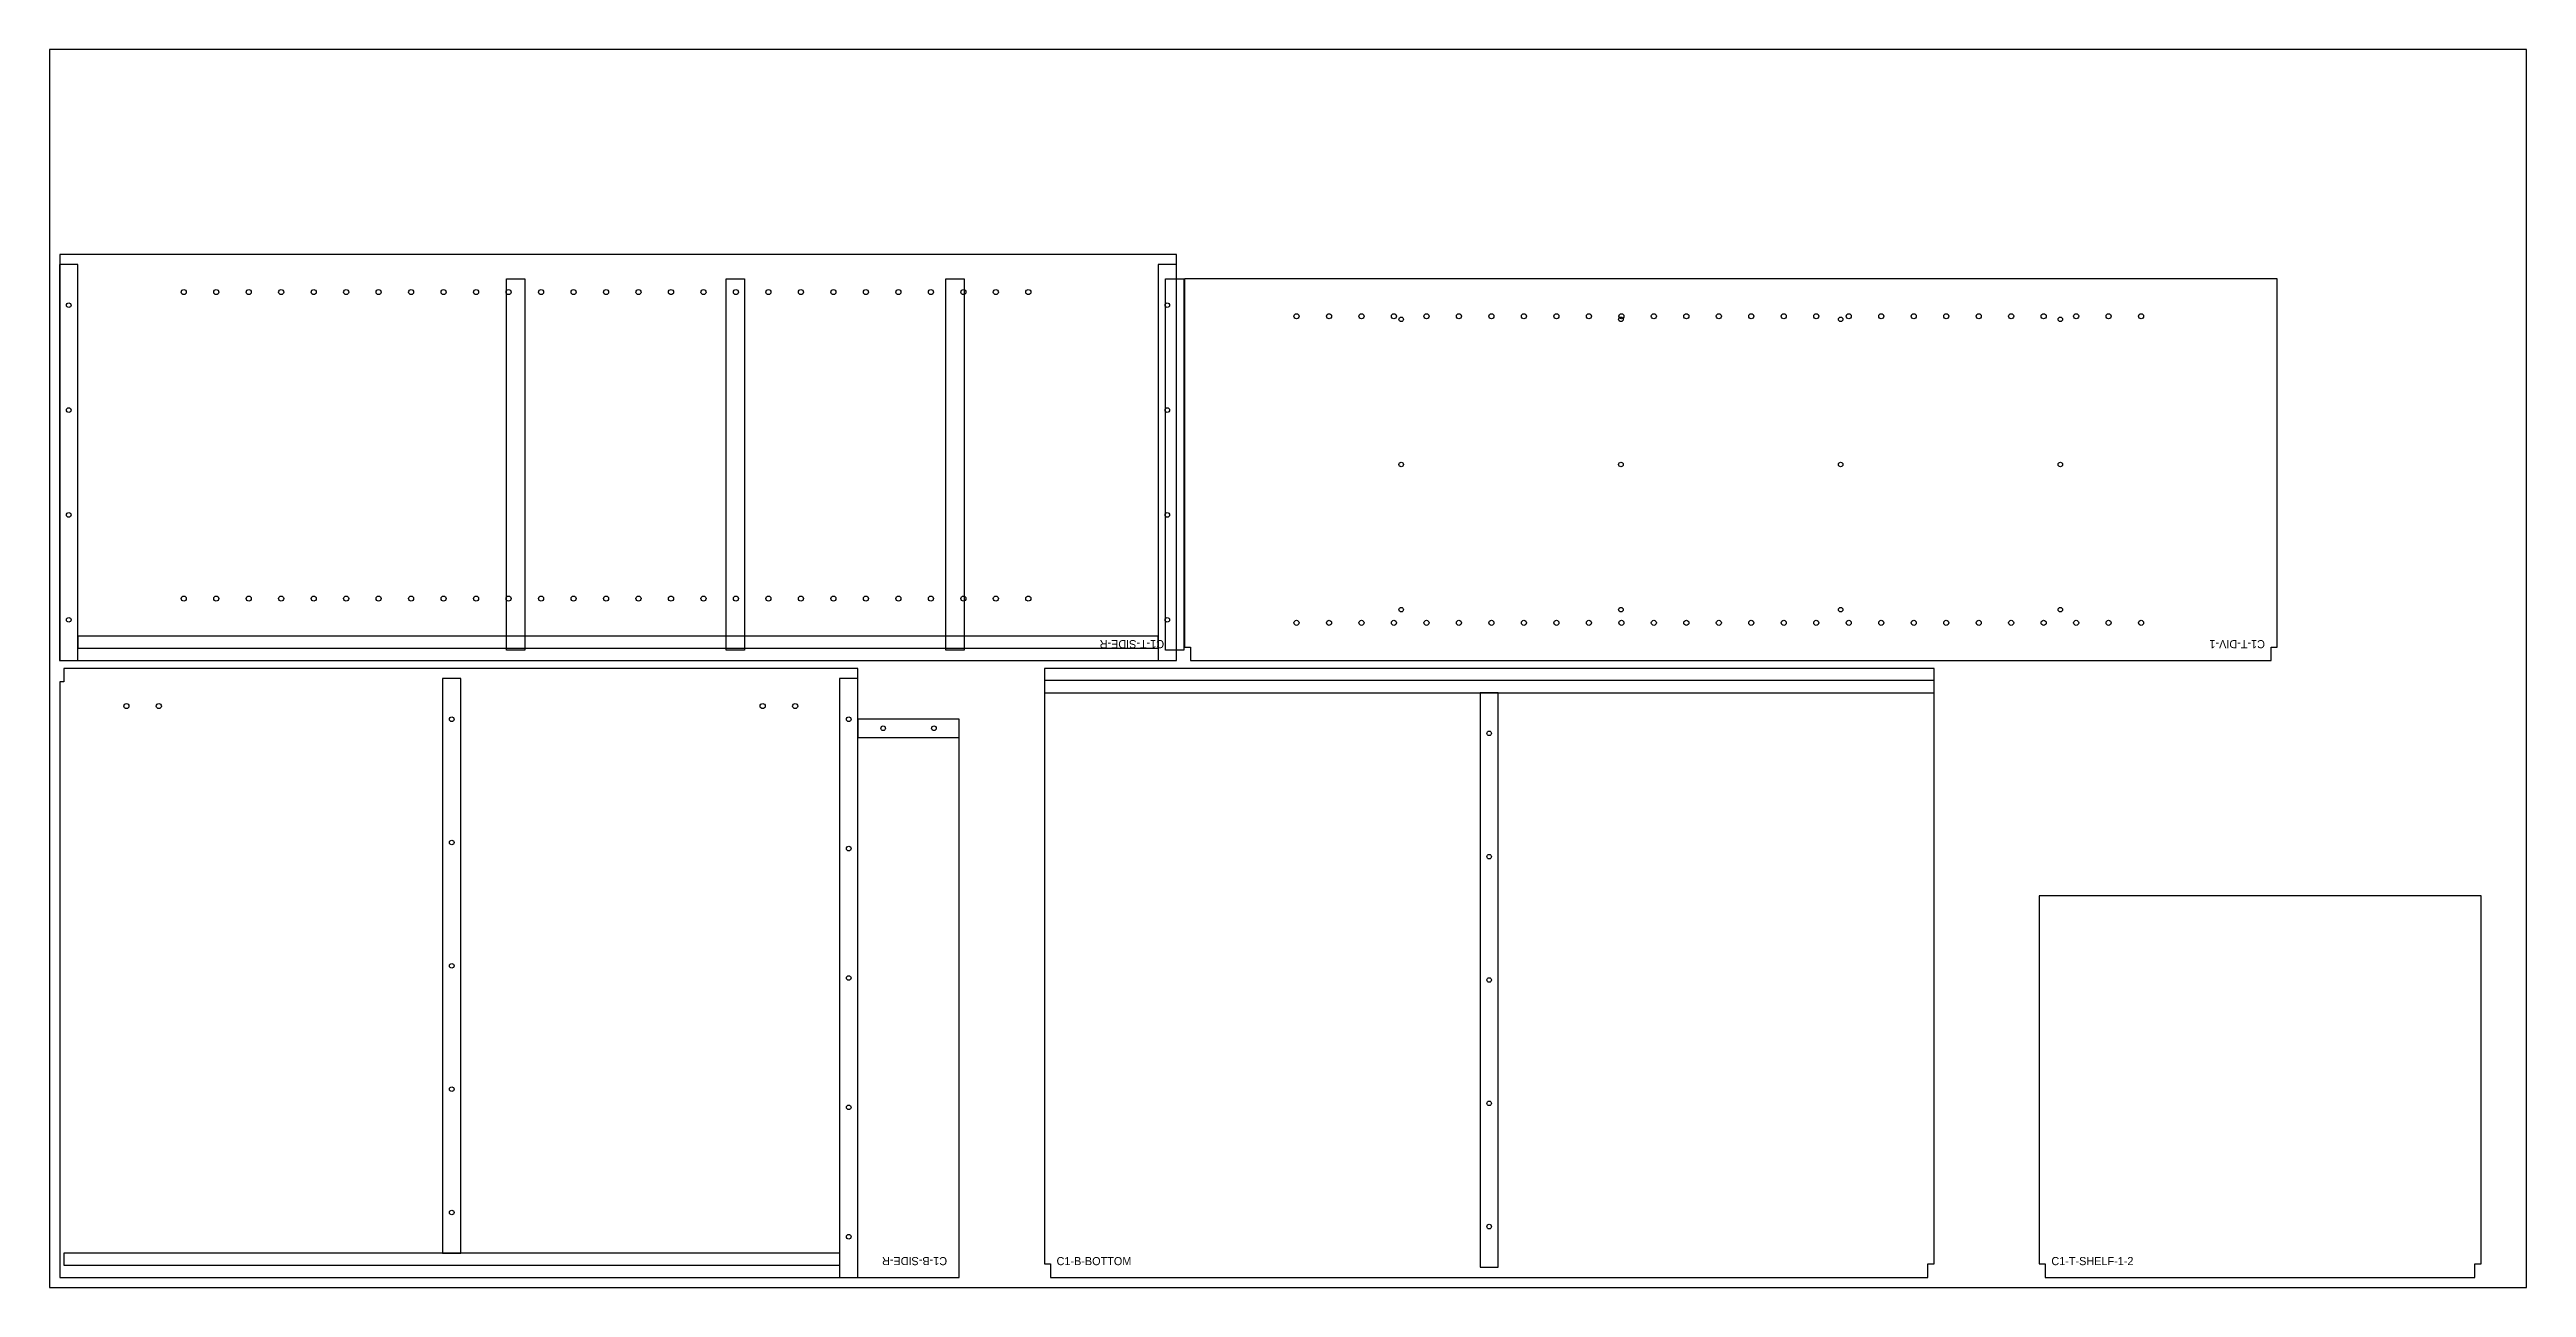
# Model space of a CAD drawing. Header units: millimetres. Extents: x 0 to 2440, y 0 to 1220.
import ezdxf

# ---------------------------------------------------------------- set-up
doc = ezdxf.new("R2010")
doc.units = ezdxf.units.MM
for name, color, linetype in [('DRILL_4.5_THRU', 5, 'CONTINUOUS'), ('DRILL_5_D12', 5, 'CONTINUOUS'), ('LABEL', 8, 'CONTINUOUS'), ('OUTLINE', 7, 'CONTINUOUS'), ('POCKET_D6', 3, 'CONTINUOUS'), ('POCKET_D6_FLIP', 3, 'CONTINUOUS'), ('SHEET', 8, 'CONTINUOUS')]:
    doc.layers.add(name, color=color, linetype=linetype)

msp = doc.modelspace()

# ---------------------------------------------------------------- linework, layer by layer
at = {"layer": 'DRILL_4.5_THRU'}
for centre in [(18.9, 968), (1101.1, 968), (1331.54, 954.1), (1547.98, 954.1), (1764.42, 954.1), (1980.86, 954.1), (18.9, 864.667), (1101.1, 864.667), (1331.54, 811.05), (1547.98, 811.05), (1764.42, 811.05), (1980.86, 811.05), (18.9, 761.333), (1101.1, 761.333), (18.9, 658), (1101.1, 658), (1331.54, 668), (1547.98, 668), (1764.42, 668), (1980.86, 668), (396.2, 560), (787.3, 560), (821.2, 551.1), (871.2, 551.1), (1418.2, 546.1), (396.2, 438.475), (787.3, 432.5), (1418.2, 424.575), (396.2, 316.95), (787.3, 305), (1418.2, 303.05), (396.2, 195.425), (787.3, 177.5), (1418.2, 181.525), (396.2, 73.9), (787.3, 50), (1418.2, 60)]:
    msp.add_circle(centre, 2.25, dxfattribs=at)
at = {"layer": 'DRILL_5_D12'}
for centre in [(132.2, 981), (164.2, 981), (196.2, 981), (228.2, 981), (260.2, 981), (292.2, 981), (324.2, 981), (356.2, 981), (388.2, 981), (420.2, 981), (452.2, 981), (484.2, 981), (516.2, 981), (548.2, 981), (580.2, 981), (612.2, 981), (644.2, 981), (676.2, 981), (708.2, 981), (740.2, 981), (772.2, 981), (804.2, 981), (836.2, 981), (868.2, 981), (900.2, 981), (932.2, 981), (964.2, 981), (1228.4, 957.1), (1260.4, 957.1), (1292.4, 957.1), (1324.4, 957.1), (1356.4, 957.1), (1388.4, 957.1), (1420.4, 957.1), (1452.4, 957.1), (1484.4, 957.1), (1516.4, 957.1), (1548.4, 957.1), (1580.4, 957.1), (1612.4, 957.1), (1644.4, 957.1), (1676.4, 957.1), (1708.4, 957.1), (1740.4, 957.1), (1772.4, 957.1), (1804.4, 957.1), (1836.4, 957.1), (1868.4, 957.1), (1900.4, 957.1), (1932.4, 957.1), (1964.4, 957.1), (1996.4, 957.1), (2028.4, 957.1), (2060.4, 957.1), (132.2, 678.9), (164.2, 678.9), (196.2, 678.9), (228.2, 678.9), (260.2, 678.9), (292.2, 678.9), (324.2, 678.9), (356.2, 678.9), (388.2, 678.9), (420.2, 678.9), (452.2, 678.9), (484.2, 678.9), (516.2, 678.9), (548.2, 678.9), (580.2, 678.9), (612.2, 678.9), (644.2, 678.9), (676.2, 678.9), (708.2, 678.9), (740.2, 678.9), (772.2, 678.9), (804.2, 678.9), (836.2, 678.9), (868.2, 678.9), (900.2, 678.9), (932.2, 678.9), (964.2, 678.9), (1228.4, 655), (1260.4, 655), (1292.4, 655), (1324.4, 655), (1356.4, 655), (1388.4, 655), (1420.4, 655), (1452.4, 655), (1484.4, 655), (1516.4, 655), (1548.4, 655), (1580.4, 655), (1612.4, 655), (1644.4, 655), (1676.4, 655), (1708.4, 655), (1740.4, 655), (1772.4, 655), (1804.4, 655), (1836.4, 655), (1868.4, 655), (1900.4, 655), (1932.4, 655), (1964.4, 655), (1996.4, 655), (2028.4, 655), (2060.4, 655), (75.7, 573), (107.7, 573), (702.5, 573), (734.5, 573)]:
    msp.add_circle(centre, 2.5, dxfattribs=at)
at = {"layer": 'OUTLINE'}
for points in [[(1110, 618), (1110, 1018), (10, 1018), (10, 618)], [(2188.4, 618), (2188.4, 631.15), (2194.4, 631.15), (2194.4, 994.1), (1118, 994.1), (1118, 631.15), (1124, 631.15), (1124, 618)], [(896.2, 10), (896.2, 560), (796.2, 560), (796.2, 610), (14, 610), (14, 596.85), (10, 596.85), (10, 10)], [(980, 23.15), (986, 23.15), (986, 10), (1850.4, 10), (1850.4, 23.15), (1856.4, 23.15), (1856.4, 610), (980, 610)], [(1960, 23.15), (1966, 23.15), (1966, 10), (2389.3, 10), (2389.3, 23.15), (2395.3, 23.15), (2395.3, 386.1), (1960, 386.1)]]:
    msp.add_lwpolyline(points, close=True, dxfattribs=at)
at = {"layer": 'POCKET_D6'}
for points in [[(27.875, 618), (27.875, 1008), (9.925, 1008), (9.925, 618)], [(1110.075, 618), (1110.075, 1008), (1092.125, 1008), (1092.125, 618)], [(1092.2, 629.925), (1092.2, 641.975), (27.8, 641.975), (27.8, 629.925)], [(405.175, 33.9), (405.175, 600), (387.225, 600), (387.225, 33.9)], [(796.275, 10), (796.275, 600), (778.325, 600), (778.325, 10)], [(980, 586.025), (1856.4, 586.025), (1856.4, 598.075), (980, 598.075)], [(1409.225, 20), (1427.175, 20), (1427.175, 586.1), (1409.225, 586.1)], [(896.2, 542.125), (896.2, 560.075), (796.2, 560.075), (796.2, 542.125)], [(778.4, 21.925), (778.4, 33.975), (14, 33.975), (14, 21.925)]]:
    msp.add_lwpolyline(points, close=True, dxfattribs=at)
at = {"layer": 'POCKET_D6_FLIP'}
for points in [[(450.165, 628), (450.165, 994.1), (468.115, 994.1), (468.115, 628)], [(666.605, 628), (666.605, 994.1), (684.555, 994.1), (684.555, 628)], [(883.045, 628), (883.045, 994.1), (900.995, 994.1), (900.995, 628)], [(1099.485, 628), (1099.485, 994.1), (1117.435, 994.1), (1117.435, 628)]]:
    msp.add_lwpolyline(points, close=True, dxfattribs=at)
at = {"layer": 'SHEET'}
msp.add_lwpolyline([(0, 0), (2440, 0), (2440, 1220), (0, 1220)], close=True, dxfattribs=at)

# ---------------------------------------------------------------- texts
at = {"layer": 'LABEL'}
for s, p in [('C1-T-SIDE-R', (1098, 638)), ('C1-T-DIV-1', (2182.4, 638)), ('C1-B-SIDE-R', (884.2, 30))]:
    msp.add_text(s, height=8, rotation=180, dxfattribs=at).set_placement(p)
for s, p in [('C1-B-BOTTOM', (992, 22)), ('C1-T-SHELF-1-2', (1972, 22))]:
    msp.add_text(s, height=8, dxfattribs=at).set_placement(p)

doc.saveas('drawing.dxf')
